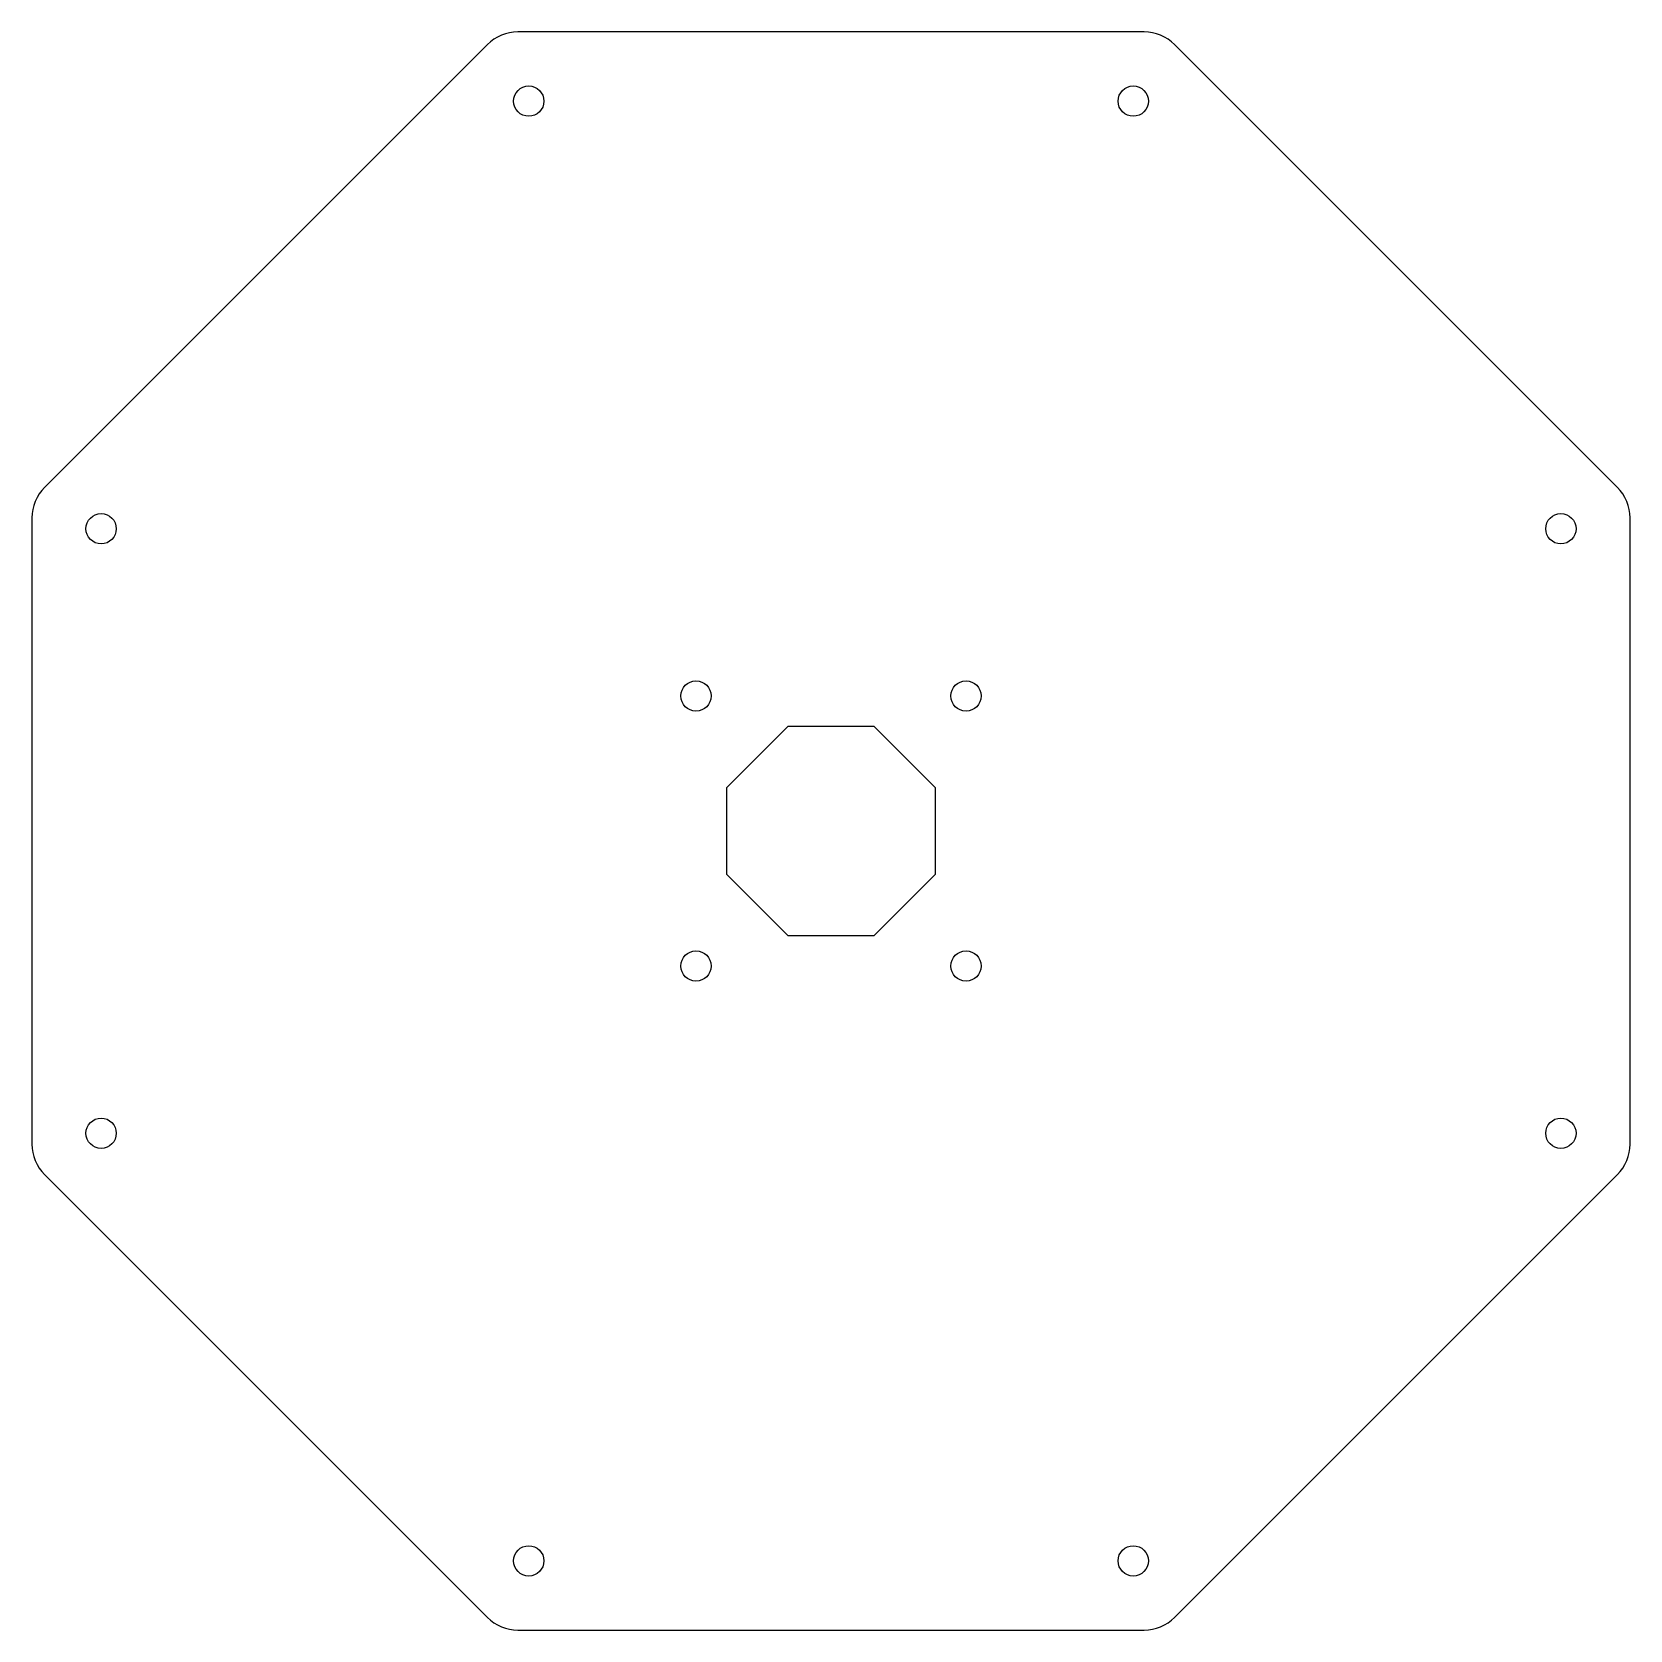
# Model space of a CAD drawing. Header units: millimetres. Extents: x -92 to 92, y -92 to 92.
import ezdxf

# ---------------------------------------------------------------- set-up
doc = ezdxf.new("R2010")
doc.units = ezdxf.units.MM

msp = doc.modelspace()

# ---------------------------------------------------------------- linework, layer by layer
at = {"color": 7, "linetype": 'Continuous', "lineweight": 25}
for p, q in [((36.2, 92.39), (-36.2, 92.39)), ((-39.73, 90.92), (-90.92, 39.73)), ((90.92, 39.73), (39.73, 90.92)), ((-92.39, 36.2), (-92.39, -36.2)), ((92.39, -36.2), (92.39, 36.2)), ((-5, 12.07), (-12.07, 5)), ((5, 12.07), (-5, 12.07)), ((12.07, 5), (5, 12.07)), ((-12.07, 5), (-12.07, -5)), ((12.07, -5), (12.07, 5)), ((-12.07, -5), (-5, -12.07)), ((5, -12.07), (12.07, -5)), ((-5, -12.07), (5, -12.07)), ((-90.92, -39.73), (-39.73, -90.92)), ((39.73, -90.92), (90.92, -39.73)), ((-36.2, -92.39), (36.2, -92.39))]:
    msp.add_line(p, q, dxfattribs=at)
for centre in [(-34.95, 84.39), (34.95, 84.39), (-84.39, 34.95), (84.39, 34.95), (-15.61, 15.61), (15.61, 15.61), (-15.61, -15.61), (15.61, -15.61), (-84.39, -34.95), (84.39, -34.95), (-34.95, -84.39), (34.95, -84.39)]:
    msp.add_circle(centre, 1.75, dxfattribs=at)
for centre, start, end in [((-36.2, 87.39), 90, 135), ((36.2, 87.39), 45, 90), ((-87.39, 36.2), 135, 180), ((87.39, 36.2), 0, 45), ((-87.39, -36.2), 180, 225), ((87.39, -36.2), 315, 0), ((-36.2, -87.39), 225, 270), ((36.2, -87.39), 270, 315)]:
    msp.add_arc(centre, 5, start, end, dxfattribs=at)

doc.saveas('drawing.dxf')
